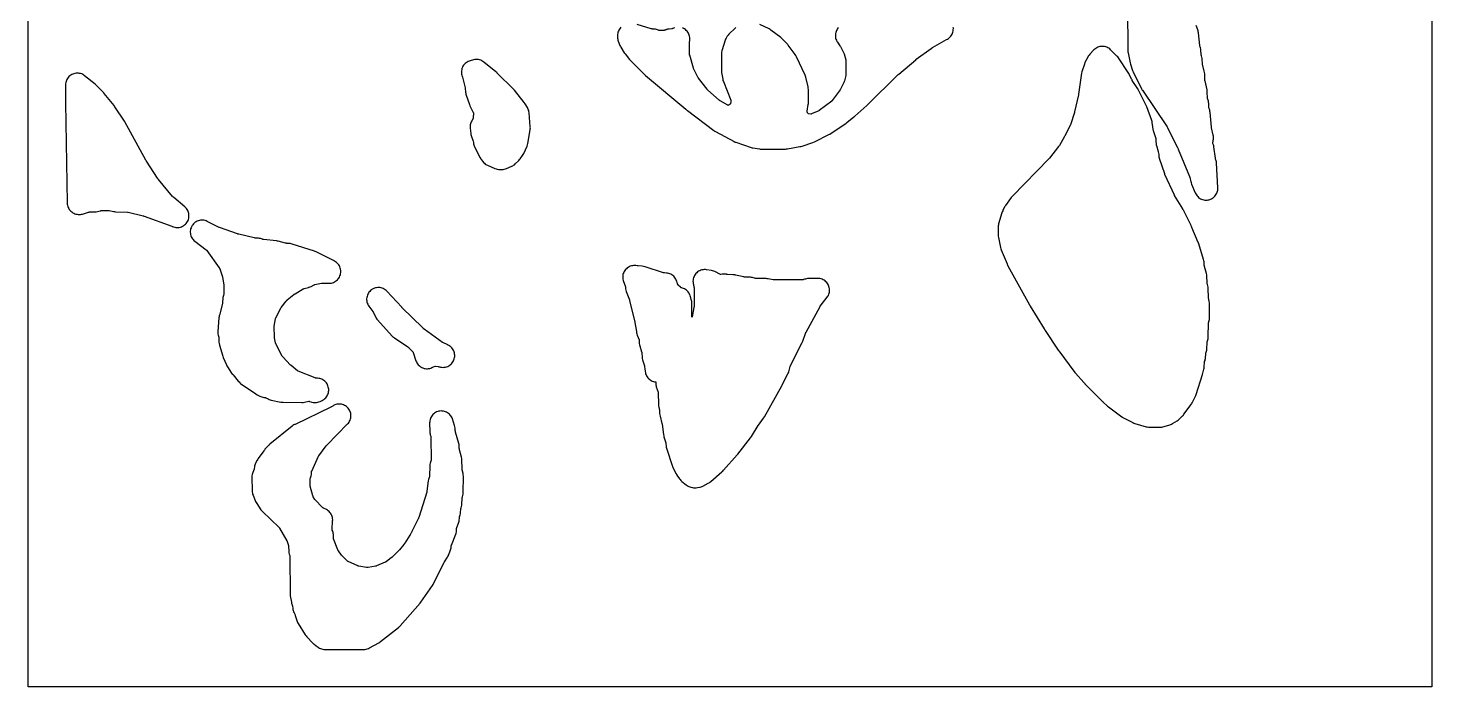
# Model space of a CAD drawing. Header units: millimetres. Extents: x 0 to 300, y 0 to 300.
# Drawn here: x 0 to 299.9, y 0 to 140.7 of the extents above; entities that cross this region are included whole.
import ezdxf

# ---------------------------------------------------------------- set-up
doc = ezdxf.new("R2010")
doc.units = ezdxf.units.MM
doc.layers.add('CUT', color=7, linetype='CONTINUOUS')

msp = doc.modelspace()

# ---------------------------------------------------------------- linework, layer by layer
at = {"layer": 'CUT'}
for points in [[(299.94, 299.95), (299.94, 0.05), (299.94, 0.02), (299.94, 0.01), (299.93, 0), (299.92, 0), (299.89, 0), (0.05, 0), (0.02, 0), (0.01, 0), (0.01, 0.01), (0, 0.01), (0, 0.02), (0, 0.05), (0, 299.95)], [(234.89, 145.04), (234.96, 135.87), (234.97, 135.62), (235.01, 135.38), (235.45, 133.27), (235.46, 133.24), (235.53, 132.98), (235.98, 131.62), (236.11, 131.29), (237.9, 127.71), (238.06, 127.44), (238.08, 127.41), (238.09, 127.4), (243.37, 119.55), (243.42, 119.47), (243.44, 119.44), (243.45, 119.42), (243.48, 119.37), (245.6, 115.14), (245.65, 115.03), (245.66, 115.01), (245.71, 114.88), (245.73, 114.85), (245.73, 114.84), (248.13, 108.97), (248.16, 108.89), (248.17, 108.87), (248.19, 108.81), (248.46, 107.84), (248.48, 107.75), (248.51, 107.65), (248.52, 107.6), (248.6, 107.37), (249.39, 105.47), (249.49, 105.25), (249.62, 105.04), (249.76, 104.85), (249.92, 104.67), (250.1, 104.51), (250.29, 104.36), (250.5, 104.24), (250.72, 104.13), (250.94, 104.05), (251.18, 103.99), (251.42, 103.95), (251.66, 103.93), (251.9, 103.94), (252.14, 103.97), (252.37, 104.02), (252.6, 104.1), (252.82, 104.2), (253.03, 104.32), (253.23, 104.45), (253.41, 104.61), (253.58, 104.78), (253.73, 104.97), (253.86, 105.18), (253.97, 105.39), (254.06, 105.62), (254.13, 105.85), (254.18, 106.08), (254.2, 106.33), (254.2, 106.57), (253.91, 111.86), (253.88, 112.08), (253.84, 112.31), (253.78, 112.52), (253.71, 112.7), (253.7, 112.72), (253.69, 112.74), (253.68, 112.78), (253.67, 112.81), (253.67, 112.86), (253.37, 115.28), (253.33, 115.53), (253.26, 115.77), (253.23, 115.86), (253.16, 116.05), (253.13, 116.13), (253.12, 116.16), (253.1, 116.2), (253.09, 116.22), (253.1, 116.24), (253.13, 116.36), (253.17, 116.48), (253.22, 116.7), (253.26, 116.92), (253.28, 117.14), (253.28, 117.37), (253.26, 117.59), (253.21, 117.82), (252.86, 119.36), (252.83, 119.49), (252.83, 119.52), (252.83, 119.53), (252.55, 122.64), (252.52, 122.88), (252.46, 123.11), (252.39, 123.34), (252.28, 123.61), (252.28, 123.62), (252.28, 123.66), (252.25, 124.57), (252.23, 124.8), (252.19, 125.03), (252.13, 125.26), (252.05, 125.47), (252.02, 125.53), (252.01, 125.58), (252, 125.61), (251.99, 125.64), (251.99, 125.66), (251.99, 125.67), (251.99, 125.73), (251.95, 127.01), (251.93, 127.25), (251.89, 127.49), (251.46, 129.41), (251.45, 129.42), (251.44, 129.49), (251.44, 129.5), (251.44, 129.53), (251.44, 129.6), (251.39, 130.91), (251.36, 131.18), (251.31, 131.44), (250.91, 132.96), (250.91, 132.99), (250.9, 133), (250.9, 133.01), (250.9, 133.02), (250.9, 133.03), (250.89, 133.13), (250.87, 133.93), (250.85, 134.2), (250.8, 134.47), (250.72, 134.74), (250.62, 134.96), (250.62, 134.97), (250.62, 134.98), (250.62, 134.99), (250.62, 135.05), (250.62, 135.08), (250.59, 135.9), (250.56, 136.17), (250.51, 136.43), (250.43, 136.68), (250.37, 136.83), (250.36, 136.86), (250.34, 136.91), (250.34, 136.92), (250.33, 136.96), (250.05, 139.67), (250.02, 139.88), (249.97, 140.09), (249.9, 140.29), (249.55, 141.23)], [(138.1, 140.72), (137.87, 140.63), (137.71, 140.55), (137.7, 140.54), (137.67, 140.53), (137.65, 140.52), (137.62, 140.51), (137.61, 140.51), (137.57, 140.5), (136.94, 140.45), (136.88, 140.44), (136.7, 140.42), (136.69, 140.42), (136.68, 140.41), (136.67, 140.41), (136.66, 140.41), (136.65, 140.41), (136.63, 140.41), (136.47, 140.37), (136.43, 140.35), (136.31, 140.31), (136.25, 140.29), (136.21, 140.28), (136.11, 140.24), (135.98, 140.19), (135.97, 140.18), (135.93, 140.17), (135.91, 140.17), (135.88, 140.16), (135.8, 140.15), (134.83, 140.16), (134.75, 140.16), (134.74, 140.16), (134.67, 140.19), (134.5, 140.26), (134.26, 140.34), (134.02, 140.4), (133.78, 140.43), (133.42, 140.46), (133.36, 140.47), (133.19, 140.48), (133.18, 140.48), (133.11, 140.5), (130.16, 141.45)], [(173.13, 140.75), (172.97, 140.56), (172.84, 140.36), (172.73, 140.15), (172.63, 139.93), (172.56, 139.7), (172.51, 139.46), (172.48, 139.22), (172.48, 138.98), (172.5, 138.74), (172.54, 138.51), (172.61, 138.27), (172.7, 138.05), (172.81, 137.83), (172.94, 137.63), (173.47, 136.88), (173.5, 136.82), (173.51, 136.8), (173.52, 136.78), (173.56, 136.71), (174.34, 135.13), (174.39, 135.02), (174.4, 134.99), (174.43, 134.9), (174.69, 133.85), (174.7, 133.77), (174.71, 133.69), (174.71, 133.68), (174.71, 133.67), (174.74, 130.68), (174.74, 130.63), (174.74, 130.58), (174.74, 130.57), (174.72, 130.52), (174.43, 129.43), (174.42, 129.41), (174.42, 129.4), (174.34, 129.2), (173.55, 127.61), (173.52, 127.56), (173.52, 127.55), (173.51, 127.53), (173.5, 127.52), (173.49, 127.51), (171.83, 125.23), (171.8, 125.18), (171.79, 125.17), (171.78, 125.16), (171.76, 125.14), (171.7, 125.09), (169.04, 123.04), (169.02, 123.02), (169.01, 123.01), (168.97, 122.99), (168.95, 122.97), (168.94, 122.97), (167.36, 122.33), (167.31, 122.31), (167.29, 122.3), (167.25, 122.29), (167.24, 122.29), (167.21, 122.3), (166.73, 122.39), (166.64, 122.41), (166.63, 122.42), (166.62, 122.42), (166.62, 122.43), (166.48, 122.78), (166.46, 122.83), (166.45, 122.85), (166.45, 122.86), (166.45, 122.87), (166.45, 122.88), (166.46, 122.94), (166.69, 124.37), (166.71, 124.56), (166.72, 124.76), (166.72, 127.53), (166.7, 127.81), (166.66, 128.09), (166.19, 130.15), (166.12, 130.4), (166.02, 130.64), (164.2, 134.56), (164.07, 134.8), (163.92, 135.03), (162.4, 137.02), (162.3, 137.15), (162.25, 137.22), (162.09, 137.4), (161.09, 138.4), (160.83, 138.62), (158.71, 140.23), (158.53, 140.36), (158.33, 140.47), (156.37, 141.46)], [(126.66, 140.83), (126.5, 140.65), (126.35, 140.45), (126.23, 140.24), (126.12, 140.02), (126.04, 139.79), (125.98, 139.55), (125.94, 139.31), (125.93, 139.06), (125.93, 138.76), (125.94, 138.52), (125.97, 138.29), (126.03, 138.06), (126.11, 137.84), (126.46, 136.96), (126.55, 136.75), (126.66, 136.56), (127.39, 135.39), (127.55, 135.15), (128.53, 133.92), (128.72, 133.71), (131.76, 130.67), (131.93, 130.52), (140.55, 123.32), (140.59, 123.28), (140.67, 123.21), (140.72, 123.17), (140.86, 123.05), (146.55, 118.77), (146.7, 118.66), (146.87, 118.57), (150.85, 116.44), (151.04, 116.34), (151.24, 116.27), (154.49, 115.19), (154.68, 115.13), (154.87, 115.09), (156.24, 114.86), (156.44, 114.84), (156.65, 114.83), (156.67, 114.83), (161.8, 114.84), (162.03, 114.85), (162.25, 114.88), (164.86, 115.36), (165.03, 115.39), (165.13, 115.41), (165.39, 115.48), (167.67, 116.25), (167.99, 116.38), (171.06, 117.91), (171.22, 117.99), (171.28, 118.02), (171.49, 118.14), (174.77, 120.34), (174.95, 120.47), (176.45, 121.68), (176.49, 121.72), (176.53, 121.75), (176.59, 121.8), (176.66, 121.86), (179.2, 124.14), (179.22, 124.16), (179.25, 124.19), (179.35, 124.28), (179.39, 124.32), (179.4, 124.32), (179.44, 124.36), (185.86, 130.69), (185.89, 130.71), (185.92, 130.73), (186.05, 130.84), (189.64, 133.9), (189.67, 133.92), (189.68, 133.93), (189.71, 133.95), (189.72, 133.96), (189.78, 134.01), (192.97, 136.33), (193.02, 136.36), (193.03, 136.37), (193.08, 136.39), (193.09, 136.4), (193.21, 136.47), (193.24, 136.49), (196.25, 138.21), (196.43, 138.31), (196.64, 138.44), (196.83, 138.59), (197, 138.76), (197.16, 138.95), (197.3, 139.15), (197.42, 139.36), (197.52, 139.58), (197.6, 139.81), (197.65, 140.05), (197.68, 140.29), (197.69, 140.54), (197.67, 140.78)], [(151.22, 140.78), (151.05, 140.62), (149.75, 139.34), (149.56, 139.13), (149.39, 138.91), (149.23, 138.66), (149.13, 138.48), (149.04, 138.28), (148.96, 138.09), (148.29, 136.04), (148.23, 135.79), (148.18, 135.53), (148.17, 135.27), (148.15, 131.59), (148.16, 131.38), (148.18, 131.18), (148.41, 129.77), (148.47, 129.5), (148.56, 129.25), (150.13, 125.29), (150.13, 125.28), (150.14, 125.24), (150.15, 125.22), (150.16, 125.19), (150.17, 125.16), (150.17, 125.15), (150.16, 125.13), (150.12, 124.94), (150.07, 124.57), (150.07, 124.54), (150.07, 124.53), (150.06, 124.52), (150.06, 124.51), (150.04, 124.49), (150.03, 124.48), (149.97, 124.43), (149.8, 124.29), (149.75, 124.26), (149.74, 124.25), (149.61, 124.16), (149.6, 124.15), (149.59, 124.14), (149.58, 124.14), (149.55, 124.15), (149.49, 124.18), (147.87, 125.1), (147.85, 125.11), (147.83, 125.12), (147.82, 125.13), (147.8, 125.15), (147.79, 125.16), (147.77, 125.17), (147.76, 125.18), (147.76, 125.19), (147.74, 125.21), (147.72, 125.22), (147.68, 125.26), (145.23, 127.41), (145.17, 127.47), (145.15, 127.49), (145.14, 127.51), (145.13, 127.51), (145.12, 127.52), (145.12, 127.53), (145.11, 127.54), (145.1, 127.55), (145.06, 127.61), (143.25, 130), (143.2, 130.06), (143.15, 130.13), (143.12, 130.19), (142.27, 131.86), (142.19, 132.06), (142.18, 132.08), (142.18, 132.09), (141.36, 134.88), (141.35, 134.91), (141.34, 134.95), (141.33, 134.97), (141.32, 135), (141.32, 135.01), (141.32, 135.02), (141.32, 135.04), (141.32, 135.09), (141.3, 137.55), (141.3, 137.58), (141.31, 137.64), (141.32, 137.7), (141.34, 137.82), (141.37, 137.94), (141.4, 138.19), (141.41, 138.43), (141.39, 138.68), (141.35, 138.92), (141.28, 139.16), (141.19, 139.39), (141.08, 139.61), (140.94, 139.81), (140.79, 140.01), (140.62, 140.18), (140.43, 140.34), (140.23, 140.48), (140.01, 140.6), (139.79, 140.7)]]:
    msp.add_lwpolyline(points, dxfattribs=at)
for points in [[(207.26, 96.49), (207.26, 96.48), (207.26, 96.47), (207.27, 96.21), (207.32, 95.94), (207.78, 93.8), (207.85, 93.54), (207.86, 93.51), (207.92, 93.34), (209.17, 90.33), (209.18, 90.29), (209.25, 90.1), (209.36, 89.88), (213.98, 81.54), (214, 81.5), (214.03, 81.45), (214.1, 81.32), (217.07, 76.44), (217.12, 76.37), (217.13, 76.35), (217.18, 76.29), (217.21, 76.24), (217.24, 76.2), (217.28, 76.15), (217.29, 76.13), (220.11, 71.9), (220.15, 71.84), (220.23, 71.73), (223.67, 67.16), (223.78, 67.02), (225.57, 64.96), (225.69, 64.83), (225.74, 64.78), (225.75, 64.76), (225.81, 64.7), (229.64, 60.86), (229.67, 60.83), (229.73, 60.78), (230.6, 59.96), (230.83, 59.77), (233.7, 57.66), (233.74, 57.63), (233.76, 57.62), (233.92, 57.5), (233.96, 57.48), (234.16, 57.37), (234.19, 57.36), (236.04, 56.43), (236.06, 56.42), (236.26, 56.33), (236.47, 56.26), (238.88, 55.55), (239.12, 55.5), (239.35, 55.46), (239.59, 55.45), (241.96, 55.45), (242.21, 55.46), (242.46, 55.5), (242.71, 55.57), (243.95, 55.96), (244.15, 56.03), (244.33, 56.11), (244.52, 56.21), (245.49, 56.81), (245.72, 56.98), (245.91, 57.14), (245.94, 57.17), (245.96, 57.19), (246.65, 57.84), (246.7, 57.89), (246.72, 57.91), (246.85, 58.05), (246.96, 58.2), (248.48, 60.26), (248.6, 60.43), (248.71, 60.62), (249.42, 62.04), (249.43, 62.06), (249.51, 62.25), (249.58, 62.44), (250.9, 66.71), (250.94, 66.83), (250.98, 66.97), (251.2, 67.84), (251.25, 68.04), (251.27, 68.24), (251.28, 68.36), (251.28, 68.45), (251.32, 69.19), (251.32, 69.3), (251.32, 69.31), (251.32, 69.33), (251.33, 69.37), (251.36, 69.44), (251.38, 69.48), (251.46, 69.68), (251.52, 69.9), (251.56, 70.12), (251.58, 70.34), (251.61, 70.95), (251.61, 71.06), (251.61, 71.07), (251.62, 71.12), (251.67, 71.24), (251.67, 71.25), (251.74, 71.46), (251.8, 71.67), (251.83, 71.89), (251.85, 72.11), (251.89, 73.51), (251.89, 73.53), (251.89, 73.57), (251.89, 73.58), (251.93, 73.71), (252.05, 74.12), (252.1, 74.34), (252.14, 74.57), (252.15, 74.79), (252.19, 77.58), (252.19, 77.62), (252.19, 77.66), (252.19, 77.67), (252.19, 77.69), (252.2, 77.72), (252.35, 78.23), (252.4, 78.45), (252.43, 78.68), (252.44, 78.91), (252.44, 81.72), (252.42, 82.01), (252.37, 82.29), (252.26, 82.76), (252.24, 82.81), (252.21, 82.95), (252.2, 82.98), (252.19, 83.01), (252.19, 83.02), (252.19, 83.03), (252.19, 83.05), (252.19, 83.08), (252.19, 83.1), (252.15, 85.1), (252.13, 85.37), (252.08, 85.63), (252, 85.89), (251.93, 86.09), (251.91, 86.19), (251.9, 86.24), (251.9, 86.25), (251.89, 86.27), (251.89, 86.34), (251.85, 87.69), (251.82, 87.98), (251.77, 88.26), (251.37, 89.76), (251.36, 89.8), (251.32, 89.95), (251.31, 89.98), (251.31, 90), (251.31, 90.02), (251.31, 90.14), (251.28, 90.62), (251.27, 90.62), (251.27, 90.73), (251.23, 90.97), (251.17, 91.22), (250.13, 94.59), (250.12, 94.63), (250.12, 94.64), (250.03, 94.87), (248.67, 98.08), (248.65, 98.15), (248.64, 98.17), (248.6, 98.26), (248.51, 98.5), (246.95, 101.62), (246.92, 101.67), (246.92, 101.68), (246.9, 101.71), (246.86, 101.77), (246.85, 101.79), (246.82, 101.84), (246.75, 101.96), (246.74, 101.98), (246.72, 102.01), (246.7, 102.04), (244.95, 104.95), (244.94, 104.96), (244.93, 104.99), (244.92, 105), (244.91, 105.02), (242.89, 109.37), (242.88, 109.4), (242.87, 109.42), (242.84, 109.51), (241.73, 112.83), (241.72, 112.87), (241.71, 112.9), (241.7, 112.93), (241.68, 113), (241.67, 113.03), (241.67, 113.04), (241.67, 113.06), (241.63, 113.68), (241.6, 113.97), (241.53, 114.26), (241.14, 115.52), (241.12, 115.57), (241.09, 115.66), (241.09, 115.67), (241.08, 115.69), (241.08, 115.71), (241.08, 115.72), (241.08, 115.82), (241.05, 116.56), (241.03, 116.78), (240.99, 117), (240.93, 117.21), (240.51, 118.54), (240.49, 118.6), (240.48, 118.63), (240.48, 118.65), (240.19, 120.5), (240.14, 120.74), (240.07, 120.96), (239.01, 123.88), (238.9, 124.15), (237.28, 127.39), (237.18, 127.56), (237.15, 127.61), (237.1, 127.69), (235.93, 129.47), (235.89, 129.54), (235.86, 129.59), (235.8, 129.67), (235.8, 129.68), (235.28, 130.76), (235.22, 130.89), (235.17, 130.98), (235.05, 131.19), (232.95, 134.32), (232.8, 134.52), (232.63, 134.7), (231.29, 136.03), (231.11, 136.2), (230.91, 136.35), (230.7, 136.47), (230.47, 136.58), (230.24, 136.66), (230, 136.72), (229.76, 136.75), (229.51, 136.76), (229.27, 136.75), (229.02, 136.71), (228.78, 136.65), (228.55, 136.56), (228.33, 136.45), (228.12, 136.32), (227.92, 136.18), (227.74, 136.01), (226.85, 135.1), (226.68, 134.91), (226.53, 134.7), (226.41, 134.48), (225.81, 133.29), (225.68, 132.98), (225.19, 131.56), (225.12, 131.32), (225.07, 131.07), (224.46, 126.54), (224.46, 126.52), (224.46, 126.51), (224.45, 126.44), (223.6, 122.76), (223.57, 122.65), (223.56, 122.62), (222.7, 120.04), (222.68, 119.97), (222.67, 119.96), (222.67, 119.95), (222.64, 119.9), (221.5, 117.59), (221.47, 117.54), (220.34, 115.59), (220.27, 115.49), (220.24, 115.44), (220.22, 115.42), (220.19, 115.38), (218.21, 112.87), (218.19, 112.85), (218.11, 112.75), (210.31, 104.79), (210.19, 104.65), (210.07, 104.5), (208.85, 102.81), (208.74, 102.65), (208.65, 102.48), (208.26, 101.71), (208.25, 101.7), (208.24, 101.68), (208.23, 101.66), (208.14, 101.46), (208.07, 101.25), (207.37, 98.89), (207.32, 98.66), (207.28, 98.43), (207.27, 98.19)], [(93.37, 127.91), (93.4, 127.83), (93.4, 127.82), (93.4, 127.81), (93.4, 127.79), (93.4, 127.76), (93.41, 127.66), (93.41, 127.63), (93.41, 127.62), (93.44, 127.17), (93.46, 126.96), (93.5, 126.75), (93.56, 126.55), (94.29, 124.37), (94.41, 124.07), (95.1, 122.66), (95.15, 122.55), (95.15, 122.53), (95.16, 122.49), (95.16, 122.48), (95.13, 121.55), (95.13, 121.49), (95.13, 121.48), (95.1, 121.42), (95.07, 121.35), (94.78, 120.87), (94.66, 120.66), (94.57, 120.44), (94.5, 120.21), (94.45, 119.98), (94.43, 119.75), (94.42, 119.51), (94.44, 119.28), (94.58, 118.14), (94.61, 117.93), (94.67, 117.72), (94.73, 117.52), (95.12, 116.54), (95.12, 116.53), (95.13, 116.52), (95.13, 116.51), (95.13, 116.49), (95.16, 116.2), (95.2, 115.98), (95.25, 115.76), (95.32, 115.55), (95.41, 115.34), (96.6, 112.96), (96.71, 112.77), (96.83, 112.6), (97.14, 112.18), (97.3, 111.97), (97.49, 111.79), (97.69, 111.63), (97.91, 111.49), (98.15, 111.37), (99.75, 110.67), (99.99, 110.58), (100.24, 110.51), (100.49, 110.47), (100.75, 110.46), (101.22, 110.46), (101.48, 110.47), (101.73, 110.51), (101.98, 110.58), (102.21, 110.67), (103.34, 111.16), (103.55, 111.25), (103.74, 111.37), (103.92, 111.5), (104.08, 111.65), (104.87, 112.41), (105.03, 112.57), (105.17, 112.75), (105.66, 113.43), (105.8, 113.66), (105.92, 113.9), (106.6, 115.47), (106.71, 115.74), (106.77, 116.03), (107.28, 118.95), (107.31, 119.17), (107.32, 119.39), (107.31, 119.6), (107.04, 122.6), (107.01, 122.83), (106.96, 123.06), (106.88, 123.28), (106.79, 123.49), (106.68, 123.69), (106.18, 124.5), (106.01, 124.74), (103.92, 127.39), (103.73, 127.61), (103.71, 127.63), (103.7, 127.64), (100.22, 131.07), (100.19, 131.11), (100.14, 131.16), (99.93, 131.34), (97.36, 133.4), (97.16, 133.55), (96.93, 133.68), (96.7, 133.78), (96.46, 133.86), (96.21, 133.92), (95.95, 133.95), (95.7, 133.95), (95.44, 133.92), (95.19, 133.88), (94.47, 133.7), (94.23, 133.62), (94, 133.53), (93.78, 133.41), (93.57, 133.27), (93.38, 133.1), (93.21, 132.93), (93.05, 132.73), (92.91, 132.52), (92.8, 132.3), (92.71, 132.06), (92.64, 131.82), (92.6, 131.57), (92.58, 131.32), (92.59, 131.07), (92.62, 130.82), (92.68, 130.58), (92.76, 130.34), (92.77, 130.3), (92.78, 130.29), (92.79, 130.25), (92.8, 130.22), (92.82, 130.16)], [(11.22, 130.94), (10.98, 130.99), (10.74, 131.03), (10.5, 131.04), (10.25, 131.03), (10.01, 130.99), (9.77, 130.93), (9.54, 130.85), (9.32, 130.74), (9.11, 130.61), (8.92, 130.47), (8.74, 130.3), (8.57, 130.12), (8.43, 129.92), (8.3, 129.71), (8.2, 129.49), (8.12, 129.26), (8.06, 129.03), (8.02, 128.78), (8.01, 128.54), (8.01, 124.77), (8.01, 124.73), (8.35, 103.34), (8.37, 103.09), (8.41, 102.84), (8.47, 102.6), (8.56, 102.37), (8.68, 102.15), (8.81, 101.93), (8.97, 101.74), (9.14, 101.56), (9.33, 101.4), (9.54, 101.25), (9.76, 101.13), (9.99, 101.03), (10.22, 100.96), (10.47, 100.91), (10.72, 100.88), (10.97, 100.88), (11.18, 100.89), (11.4, 100.91), (11.62, 100.95), (11.83, 101.01), (12.93, 101.37), (13.04, 101.39), (13.08, 101.4), (13.09, 101.4), (13.11, 101.4), (13.2, 101.4), (14.54, 101.46), (14.84, 101.49), (15.12, 101.56), (15.46, 101.66), (15.52, 101.67), (15.58, 101.69), (15.59, 101.69), (15.6, 101.69), (15.64, 101.69), (15.69, 101.69), (17.14, 101.72), (17.19, 101.72), (17.24, 101.72), (17.29, 101.71), (18.27, 101.51), (18.48, 101.48), (18.7, 101.46), (21.22, 101.39), (21.25, 101.39), (21.29, 101.39), (21.3, 101.39), (21.36, 101.37), (21.38, 101.37), (24.6, 100.58), (24.69, 100.55), (24.73, 100.54), (24.83, 100.51), (30.75, 98.35), (30.76, 98.34), (30.81, 98.32), (30.82, 98.32), (30.86, 98.3), (31.09, 98.21), (31.33, 98.14), (31.58, 98.1), (31.82, 98.08), (32.07, 98.09), (32.31, 98.12), (32.55, 98.17), (32.79, 98.25), (33.01, 98.35), (33.23, 98.47), (33.43, 98.62), (33.61, 98.78), (33.78, 98.96), (33.93, 99.16), (34.06, 99.37), (34.17, 99.59), (34.26, 99.82), (34.32, 100.06), (34.36, 100.3), (34.38, 100.55), (34.37, 100.79), (34.34, 101.04), (34.28, 101.28), (34.2, 101.51), (34.1, 101.73), (33.97, 101.95), (33.83, 102.15), (33.66, 102.33), (33.48, 102.5), (31.12, 104.47), (31.06, 104.53), (31.04, 104.55), (31.03, 104.56), (31.01, 104.59), (30.97, 104.63), (30.94, 104.67), (30.89, 104.72), (27.84, 108.35), (27.77, 108.43), (27.75, 108.46), (27.74, 108.48), (27.72, 108.52), (27.66, 108.6), (27.64, 108.64), (25.29, 112.27), (25.24, 112.34), (25.22, 112.38), (25.17, 112.46), (20.69, 120.62), (20.58, 120.81), (18.56, 123.83), (18.52, 123.9), (18.5, 123.92), (18.37, 124.1), (16.27, 126.7), (16.23, 126.76), (16.2, 126.79), (16.18, 126.81), (16, 127.02), (14.53, 128.49), (14.52, 128.5), (14.32, 128.67), (12.08, 130.48), (11.88, 130.63), (11.67, 130.75), (11.45, 130.86)], [(40.82, 89.49), (40.86, 89.43), (40.87, 89.42), (40.9, 89.38), (40.91, 89.36), (40.94, 89.33), (40.94, 89.32), (40.95, 89.29), (41.56, 87.53), (41.57, 87.5), (41.85, 85.82), (41.86, 85.76), (41.86, 85.73), (41.86, 84.06), (41.86, 84.03), (41.85, 83.99), (41.84, 83.92), (41.72, 83.56), (41.67, 83.35), (41.63, 83.15), (41.61, 82.94), (41.57, 82.15), (41.57, 82.06), (41.56, 82.01), (41.55, 81.97), (41.52, 81.85), (40.88, 79.36), (40.86, 79.29), (40.85, 79.23), (40.8, 79.04), (40.77, 78.79), (40.55, 75.87), (40.54, 75.68), (40.54, 75.66), (40.55, 75.39), (40.6, 75.13), (40.67, 74.87), (40.69, 74.81), (40.72, 74.74), (40.72, 74.73), (40.73, 74.71), (40.74, 74.65), (40.75, 74.64), (40.75, 74.63), (40.75, 74.62), (40.75, 74.56), (40.75, 74.51), (40.79, 73.59), (40.82, 73.29), (40.89, 72.99), (41.6, 70.59), (41.7, 70.31), (42.38, 68.73), (42.48, 68.53), (42.6, 68.33), (43.49, 67), (43.64, 66.8), (43.66, 66.78), (43.69, 66.74), (43.8, 66.62), (44.91, 65.27), (45.07, 65.1), (45.23, 64.94), (45.41, 64.81), (48.66, 62.55), (48.94, 62.38), (49.52, 62.08), (49.73, 61.99), (49.94, 61.91), (50.16, 61.85), (50.38, 61.82), (50.66, 61.78), (50.68, 61.78), (50.69, 61.78), (50.74, 61.76), (50.82, 61.72), (51.31, 61.47), (51.51, 61.38), (51.72, 61.3), (51.94, 61.24), (53.97, 60.81), (54.22, 60.77), (54.48, 60.76), (58.52, 60.74), (58.79, 60.75), (59.05, 60.8), (59.96, 60.99), (60.01, 61), (60.07, 61), (60.08, 61), (60.09, 60.99), (60.16, 60.95), (60.4, 60.85), (60.64, 60.77), (60.89, 60.72), (61.14, 60.69), (61.4, 60.69), (61.65, 60.72), (61.9, 60.77), (62.14, 60.84), (62.38, 60.94), (62.83, 61.16), (63.04, 61.28), (63.24, 61.42), (63.43, 61.58), (63.6, 61.75), (63.75, 61.94), (63.89, 62.15), (64, 62.36), (64.09, 62.59), (64.16, 62.82), (64.21, 63.06), (64.23, 63.31), (64.23, 63.55), (64.2, 63.79), (64.15, 64.03), (64.08, 64.27), (63.98, 64.49), (63.87, 64.71), (63.73, 64.91), (63.58, 65.1), (63.4, 65.27), (63.21, 65.42), (63.01, 65.56), (62.79, 65.67), (62.57, 65.77), (62.33, 65.84), (62.09, 65.88), (61.85, 65.91), (61.47, 65.93), (61.46, 65.93), (61.39, 65.95), (61.36, 65.96), (57.7, 67.42), (57.67, 67.43), (57.66, 67.44), (57.65, 67.44), (57.63, 67.46), (57.62, 67.46), (57.59, 67.49), (56.18, 68.63), (56.15, 68.65), (56.12, 68.68), (56.1, 68.7), (56.08, 68.72), (54.41, 70.46), (54.33, 70.56), (54.31, 70.59), (54.3, 70.59), (54.27, 70.65), (52.93, 73.28), (52.92, 73.3), (52.9, 73.37), (52.89, 73.4), (52.88, 73.48), (52.65, 74.5), (52.64, 74.59), (52.63, 74.65), (52.63, 74.68), (52.63, 74.72), (52.57, 76.86), (52.57, 76.88), (52.57, 76.94), (52.57, 76.95), (52.58, 76.99), (52.59, 77.04), (52.87, 78.6), (52.89, 78.66), (52.95, 78.82), (54, 80.89), (54.05, 80.99), (54.06, 81), (54.07, 81.01), (55.15, 82.38), (55.18, 82.42), (55.26, 82.53), (55.28, 82.55), (55.33, 82.62), (55.34, 82.63), (55.36, 82.64), (56.8, 83.79), (56.86, 83.83), (56.91, 83.87), (56.95, 83.9), (57.03, 83.95), (58.81, 84.98), (58.9, 85.01), (59, 85.05), (59.93, 85.31), (59.98, 85.32), (60.04, 85.33), (60.27, 85.41), (60.48, 85.51), (61.13, 85.84), (61.16, 85.86), (61.18, 85.87), (61.19, 85.87), (61.28, 85.89), (62.71, 86.17), (62.75, 86.18), (62.77, 86.18), (62.85, 86.18), (64.32, 86.18), (64.57, 86.19), (64.81, 86.23), (65.05, 86.29), (65.28, 86.37), (65.5, 86.48), (65.71, 86.6), (65.91, 86.75), (66.09, 86.92), (66.26, 87.1), (66.4, 87.3), (66.53, 87.51), (66.63, 87.74), (66.72, 87.97), (66.77, 88.21), (66.81, 88.45), (66.82, 88.7), (66.81, 88.94), (66.77, 89.19), (66.71, 89.43), (66.62, 89.66), (66.51, 89.88), (66.39, 90.09), (66.24, 90.28), (66.07, 90.47), (65.89, 90.63), (65.69, 90.77), (65.46, 90.92), (65.31, 91.01), (65.29, 91.02), (65.27, 91.03), (65.1, 91.13), (61.57, 92.89), (61.53, 92.91), (61.35, 92.99), (61.17, 93.05), (56.44, 94.55), (56.24, 94.61), (56.03, 94.64), (55.96, 94.65), (55.73, 94.68), (55.32, 94.7), (55.25, 94.7), (55.19, 94.71), (55.15, 94.72), (55.03, 94.75), (53.44, 95.16), (53.26, 95.2), (53.08, 95.23), (50.32, 95.52), (50.24, 95.53), (50.23, 95.53), (50.22, 95.53), (50.2, 95.54), (50.16, 95.55), (50.11, 95.57), (50.09, 95.58), (49.89, 95.66), (49.68, 95.71), (49.46, 95.76), (49.24, 95.78), (48.68, 95.81), (48.57, 95.81), (48.51, 95.83), (48.35, 95.87), (48.3, 95.88), (45, 96.64), (44.93, 96.65), (44.85, 96.67), (44.82, 96.67), (44.8, 96.68), (44.79, 96.68), (44.74, 96.7), (40.93, 98.07), (40.92, 98.07), (40.89, 98.08), (40.87, 98.09), (40.84, 98.11), (38.27, 99.4), (38.04, 99.5), (37.81, 99.57), (37.57, 99.62), (37.32, 99.65), (37.08, 99.66), (36.83, 99.64), (36.59, 99.6), (36.35, 99.53), (36.12, 99.44), (35.9, 99.33), (35.7, 99.19), (35.5, 99.04), (35.32, 98.87), (35.17, 98.68), (35.03, 98.48), (34.91, 98.26), (34.81, 98.04), (34.73, 97.8), (34.68, 97.56), (34.65, 97.32), (34.65, 97.07), (34.67, 96.82), (34.72, 96.58), (34.79, 96.34), (34.88, 96.12), (34.99, 95.9), (35.13, 95.69), (35.28, 95.5), (35.45, 95.32), (35.64, 95.16), (38.08, 93.33), (38.13, 93.29), (38.14, 93.28), (38.15, 93.27), (38.19, 93.21)], [(127.62, 85.39), (127.66, 85.02), (127.72, 84.72), (127.8, 84.43), (128.47, 82.61), (128.48, 82.59), (128.49, 82.56), (128.5, 82.54), (128.53, 82.45), (129.65, 77.95), (129.67, 77.86), (129.67, 77.85), (129.67, 77.83), (129.96, 75.85), (129.96, 75.8), (129.99, 75.57), (130.05, 75.35), (130.12, 75.13), (130.53, 74.08), (130.53, 74.07), (130.54, 74.04), (130.54, 74.03), (130.54, 74.02), (130.54, 73.99), (130.54, 73.95), (130.55, 73.87), (130.55, 73.81), (130.59, 73.33), (130.62, 73.07), (130.69, 72.81), (131.08, 71.53), (131.1, 71.47), (131.13, 71.38), (131.13, 71.37), (131.14, 71.34), (131.14, 71.33), (131.14, 71.32), (131.14, 71.26), (131.14, 71.19), (131.18, 70.45), (131.22, 70.14), (131.29, 69.85), (131.69, 68.55), (131.72, 68.42), (131.72, 68.41), (131.72, 68.4), (131.72, 68.39), (131.72, 68.38), (131.72, 68.37), (131.73, 68.35), (131.73, 68.3), (131.73, 68.29), (131.77, 67.97), (131.85, 67.33), (131.85, 67.31), (131.89, 67.09), (131.89, 67.07), (131.95, 66.84), (132.03, 66.62), (132.14, 66.4), (132.27, 66.2), (132.41, 66.01), (132.57, 65.83), (132.75, 65.67), (132.94, 65.53), (133.15, 65.41), (133.36, 65.31), (133.59, 65.22), (133.82, 65.16), (134.05, 65.13), (134.08, 65.13), (134.09, 65.13), (134.09, 65.12), (134.09, 65.11), (134.1, 65.09), (134.1, 65.04), (134.11, 64.73), (134.13, 64.51), (134.17, 64.3), (134.23, 64.09), (134.6, 62.9), (134.62, 62.83), (134.62, 62.78), (134.62, 62.76), (134.69, 60.27), (134.69, 60.26), (134.69, 60.2), (134.7, 59.99), (134.75, 59.73), (134.81, 59.53), (134.82, 59.47), (134.83, 59.44), (134.86, 59.37), (134.87, 59.33), (134.91, 59.24), (134.91, 59.23), (134.91, 59.21), (134.91, 59.2), (134.91, 59.1), (134.94, 58.36), (134.97, 58.09), (135.02, 57.82), (135.44, 56.24), (135.45, 56.19), (135.47, 56.12), (135.48, 56.1), (135.76, 53.86), (135.8, 53.64), (135.85, 53.42), (136.26, 52.11), (136.27, 52.11), (136.28, 52.07), (136.28, 52.06), (136.28, 52.05), (136.29, 52.02), (136.29, 52), (136.34, 51.37), (136.36, 51.16), (136.4, 50.96), (136.46, 50.77), (137.63, 47.28), (137.64, 47.24), (137.71, 47.01), (137.81, 46.79), (138.42, 45.55), (138.58, 45.26), (138.6, 45.23), (138.64, 45.18), (139.17, 44.43), (139.3, 44.26), (139.44, 44.1), (139.46, 44.08), (139.48, 44.06), (139.69, 43.88), (140.64, 43.12), (140.82, 42.99), (141.01, 42.87), (141.21, 42.77), (141.42, 42.7), (141.63, 42.64), (141.93, 42.57), (142.2, 42.52), (142.48, 42.5), (142.75, 42.51), (143.02, 42.56), (143.58, 42.68), (143.79, 42.73), (144, 42.8), (144.19, 42.89), (145.33, 43.47), (145.52, 43.58), (145.69, 43.7), (145.86, 43.83), (148.22, 45.92), (148.26, 45.95), (148.33, 46.02), (148.41, 46.09), (148.56, 46.24), (151.53, 49.54), (151.65, 49.68), (154.38, 53.21), (154.54, 53.44), (155.96, 55.78), (156, 55.84), (156.04, 55.89), (157.15, 57.36), (157.33, 57.65), (161.06, 64.3), (161.12, 64.4), (161.15, 64.46), (162.34, 66.85), (162.44, 67.06), (162.51, 67.28), (162.85, 68.44), (162.86, 68.49), (162.88, 68.52), (162.91, 68.59), (165.4, 73.51), (165.53, 73.81), (166.17, 75.64), (166.2, 75.72), (166.21, 75.73), (169.21, 81.19), (169.22, 81.22), (169.24, 81.25), (169.25, 81.26), (169.27, 81.29), (170.72, 83.19), (170.86, 83.39), (170.98, 83.6), (171.08, 83.82), (171.15, 84.06), (171.21, 84.29), (171.23, 84.54), (171.24, 84.78), (171.22, 85.02), (171.18, 85.26), (171.11, 85.5), (171.03, 85.72), (170.92, 85.94), (170.79, 86.15), (170.64, 86.34), (170.47, 86.52), (170.29, 86.68), (170.09, 86.82), (169.88, 86.94), (169.65, 87.04), (169.42, 87.11), (169.19, 87.17), (168.94, 87.2), (168.7, 87.21), (166.78, 87.18), (166.55, 87.17), (166.33, 87.14), (166.11, 87.09), (165.86, 87.02), (165.7, 86.97), (165.68, 86.96), (165.65, 86.95), (165.62, 86.94), (165.6, 86.94), (165.59, 86.94), (165.58, 86.94), (165.51, 86.94), (159.33, 86.92), (159.27, 86.92), (159.26, 86.92), (159.23, 86.93), (159.19, 86.94), (158.13, 87.13), (157.93, 87.16), (157.72, 87.17), (155.45, 87.21), (155.37, 87.21), (155.36, 87.22), (155.28, 87.24), (155.25, 87.25), (154.95, 87.34), (154.75, 87.4), (154.54, 87.43), (154.33, 87.45), (153.11, 87.5), (153.01, 87.5), (152.98, 87.5), (152.89, 87.52), (151.12, 87.93), (151.04, 87.95), (150.99, 87.96), (150.8, 87.99), (150.61, 88.01), (149.47, 88.06), (149.36, 88.06), (149.35, 88.06), (149.34, 88.06), (149.32, 88.06), (149.31, 88.07), (149.22, 88.09), (148.98, 88.13), (148.75, 88.14), (148.51, 88.13), (148.27, 88.1), (148.04, 88.04), (148.02, 88.04), (147.91, 88.08), (146.72, 88.67), (146.49, 88.77), (146.25, 88.85), (146.01, 88.9), (144.96, 89.07), (144.71, 89.1), (144.46, 89.1), (144.21, 89.08), (143.96, 89.03), (143.72, 88.96), (143.49, 88.86), (143.27, 88.74), (143.06, 88.6), (142.87, 88.44), (142.69, 88.26), (142.53, 88.06), (142.4, 87.85), (142.28, 87.63), (142.19, 87.4), (142.12, 87.16), (142.08, 86.91), (142.06, 86.66), (142.07, 86.41), (142.1, 86.16), (142.16, 85.91), (142.2, 85.74), (142.24, 85.58), (142.26, 85.51), (142.27, 85.39), (142.27, 85.37), (142.28, 85.26), (142.28, 81.18), (142.28, 81.14), (142.28, 81.12), (142.27, 81.09), (142.26, 81.03), (141.86, 78.99), (141.85, 78.96), (141.85, 78.98), (141.85, 81.78), (141.84, 82.03), (141.8, 82.27), (141.74, 82.52), (141.68, 82.72), (141.67, 82.76), (141.66, 82.78), (141.62, 82.93), (141.6, 82.98), (141.6, 82.99), (141.59, 83.05), (141.55, 83.29), (141.48, 83.52), (141.39, 83.75), (141.28, 83.97), (141.15, 84.17), (141, 84.36), (140.84, 84.54), (140.65, 84.7), (140.46, 84.84), (140.25, 84.96), (140.03, 85.06), (139.8, 85.13), (139.65, 85.17), (139.62, 85.18), (139.61, 85.19), (139.6, 85.19), (139.59, 85.19), (139.57, 85.21), (139.56, 85.22), (139.48, 85.29), (139.37, 85.38), (138.92, 85.75), (138.91, 85.75), (138.9, 85.77), (138.89, 85.77), (138.89, 85.78), (138.88, 85.79), (138.88, 85.8), (138.87, 85.81), (138.76, 86.09), (138.74, 86.12), (138.69, 86.24), (138.67, 86.28), (138.66, 86.3), (138.65, 86.37), (138.59, 86.61), (138.5, 86.84), (138.4, 87.07), (138.27, 87.28), (138.12, 87.48), (137.95, 87.66), (137.76, 87.82), (137.56, 87.97), (137.34, 88.09), (137.11, 88.2), (136.88, 88.28), (136.63, 88.33), (136.39, 88.36), (135.99, 88.39), (135.96, 88.39), (135.92, 88.39), (135.85, 88.4), (135.81, 88.4), (135.8, 88.4), (135.75, 88.41), (135.74, 88.42), (131.82, 89.7), (131.52, 89.77), (131.22, 89.81), (130.38, 89.87), (130.35, 89.88), (130.18, 89.89), (130.11, 89.89), (129.87, 89.94), (129.63, 89.96), (129.38, 89.95), (129.14, 89.93), (128.89, 89.88), (128.66, 89.8), (128.43, 89.7), (128.22, 89.58), (128.02, 89.44), (127.83, 89.28), (127.66, 89.11), (127.51, 88.91), (127.37, 88.71), (127.26, 88.49), (127.17, 88.26), (127.1, 88.02), (127.06, 87.78), (127.04, 87.53), (127.05, 87.29), (127.07, 87.04), (127.13, 86.8), (127.2, 86.57), (127.57, 85.6), (127.58, 85.59), (127.6, 85.52), (127.61, 85.49), (127.61, 85.47)], [(75.89, 85.03), (75.66, 85.12), (75.43, 85.19), (75.19, 85.24), (74.95, 85.26), (74.7, 85.26), (74.46, 85.23), (74.22, 85.18), (73.99, 85.11), (73.76, 85.02), (73.55, 84.9), (73.35, 84.77), (73.16, 84.61), (72.99, 84.44), (72.83, 84.25), (72.7, 84.05), (72.58, 83.83), (72.49, 83.61), (72.42, 83.38), (72.37, 83.14), (72.34, 82.89), (72.34, 82.65), (72.36, 82.41), (72.41, 82.17), (72.48, 81.94), (72.57, 81.71), (72.68, 81.49), (72.82, 81.29), (73.67, 80.12), (73.69, 80.09), (73.72, 80.05), (73.76, 79.98), (74.28, 78.93), (74.39, 78.73), (74.52, 78.55), (74.67, 78.37), (77.79, 74.92), (77.93, 74.77), (78.09, 74.64), (78.26, 74.51), (81.16, 72.59), (81.2, 72.57), (81.23, 72.54), (81.25, 72.53), (81.26, 72.52), (81.28, 72.5), (82.19, 71.55), (82.23, 71.51), (82.25, 71.49), (82.25, 71.48), (82.28, 71.4), (82.87, 69.64), (82.96, 69.41), (83.07, 69.19), (83.2, 68.98), (83.36, 68.79), (83.53, 68.61), (83.72, 68.45), (83.92, 68.31), (84.14, 68.19), (84.36, 68.09), (84.6, 68.01), (84.84, 67.96), (85.09, 67.93), (85.33, 67.93), (85.58, 67.95), (85.82, 68), (86.06, 68.07), (86.29, 68.16), (86.51, 68.28), (86.57, 68.31), (86.63, 68.34), (86.99, 68.48), (87, 68.49), (87.01, 68.49), (87.04, 68.5), (87.05, 68.5), (87.07, 68.49), (87.08, 68.49), (87.66, 68.38), (87.68, 68.38), (87.72, 68.37), (87.73, 68.37), (87.74, 68.36), (87.75, 68.36), (87.81, 68.35), (87.82, 68.35), (87.95, 68.33), (88.15, 68.29), (88.19, 68.28), (88.39, 68.25), (88.43, 68.24), (88.68, 68.23), (88.93, 68.24), (89.18, 68.28), (89.42, 68.35), (89.65, 68.44), (89.88, 68.55), (90.09, 68.68), (90.28, 68.83), (90.47, 69), (90.63, 69.19), (90.77, 69.39), (90.9, 69.61), (91, 69.84), (91.07, 70.08), (91.13, 70.32), (91.15, 70.57), (91.16, 70.82), (91.14, 71.07), (91.09, 71.31), (91.02, 71.55), (90.93, 71.78), (90.81, 72), (90.68, 72.21), (90.52, 72.4), (90.48, 72.44), (90.34, 72.58), (90.3, 72.61), (90.15, 72.74), (90.12, 72.76), (89.94, 72.88), (89.91, 72.89), (89.72, 72.99), (89.71, 72.99), (89.7, 73), (88.61, 73.51), (88.59, 73.52), (88.57, 73.53), (88.54, 73.55), (88.53, 73.56), (84.61, 76.38), (84.59, 76.4), (84.58, 76.41), (84.57, 76.41), (84.54, 76.44), (84.51, 76.46), (84.49, 76.48), (84.38, 76.58), (84.32, 76.63), (79.89, 81), (79.84, 81.05), (79.82, 81.07), (76.67, 84.46), (76.5, 84.63), (76.31, 84.78), (76.1, 84.92)], [(47.84, 45.09), (47.83, 44.84), (47.87, 41.86), (47.88, 41.62), (47.92, 41.39), (47.98, 41.16), (48.06, 40.94), (48.6, 39.62), (48.71, 39.39), (48.84, 39.17), (49.75, 37.83), (49.91, 37.61), (50.09, 37.42), (53.66, 34.01), (53.67, 34), (53.69, 33.98), (53.7, 33.96), (53.73, 33.93), (53.74, 33.91), (55.29, 31.21), (55.31, 31.15), (55.34, 31.09), (55.35, 31.07), (55.36, 31.03), (55.63, 30.19), (55.63, 30.18), (55.64, 30.15), (55.65, 30.1), (55.65, 30.05), (55.7, 28.96), (55.73, 28.66), (55.8, 28.36), (55.9, 28.03), (55.94, 27.92), (55.94, 27.91), (55.94, 27.9), (55.94, 27.88), (55.94, 27.83), (56, 19.84), (56.01, 19.65), (56.03, 19.46), (56.25, 18.09), (56.29, 17.89), (56.35, 17.7), (56.42, 17.51), (56.45, 17.44), (56.53, 17.26), (56.53, 17.24), (56.55, 16.8), (56.58, 16.55), (56.64, 16.3), (56.72, 16.06), (56.82, 15.82), (57.06, 15.36), (57.06, 15.35), (57.08, 15.33), (57.08, 15.32), (57.08, 15.31), (57.09, 15.29), (57.1, 15.26), (57.39, 14.21), (57.47, 13.99), (57.56, 13.77), (57.58, 13.73), (57.7, 13.52), (59.22, 11.09), (59.38, 10.87), (59.56, 10.67), (60.85, 9.36), (60.99, 9.22), (61.14, 9.1), (61.86, 8.57), (61.95, 8.5), (62.06, 8.42), (62.27, 8.3), (62.49, 8.19), (62.72, 8.11), (62.96, 8.05), (63.2, 8.01), (63.45, 8), (71.73, 8), (71.98, 8.01), (72.23, 8.05), (72.48, 8.11), (72.72, 8.2), (72.94, 8.31), (74.96, 9.43), (75.14, 9.54), (75.17, 9.56), (75.32, 9.67), (79.14, 12.67), (79.37, 12.87), (79.39, 12.89), (79.41, 12.91), (79.52, 13.03), (83.74, 17.85), (83.91, 18.07), (86.43, 21.67), (86.53, 21.83), (86.62, 21.99), (88.91, 26.63), (88.95, 26.69), (88.97, 26.72), (88.97, 26.73), (89.6, 27.69), (89.7, 27.87), (89.8, 28.06), (89.82, 28.13), (89.85, 28.21), (89.87, 28.26), (89.88, 28.29), (90.2, 29.06), (90.28, 29.28), (90.34, 29.5), (90.37, 29.72), (90.43, 30.18), (90.43, 30.21), (90.43, 30.22), (90.44, 30.25), (90.45, 30.26), (91.37, 32.6), (91.45, 32.84), (91.5, 33.09), (91.53, 33.34), (91.57, 33.86), (91.58, 33.94), (91.59, 34), (91.6, 34.04), (91.61, 34.06), (91.96, 34.95), (92.03, 35.17), (92.09, 35.39), (92.12, 35.62), (92.16, 36.04), (92.16, 36.11), (92.17, 36.16), (92.17, 36.21), (92.17, 36.28), (92.17, 36.3), (92.17, 36.31), (92.19, 36.34), (92.25, 36.5), (92.26, 36.53), (92.34, 36.77), (92.39, 37.02), (92.42, 37.28), (92.45, 37.85), (92.45, 37.94), (92.45, 37.95), (92.46, 38.01), (92.47, 38.04), (92.48, 38.06), (92.5, 38.13), (92.55, 38.26), (92.62, 38.51), (92.68, 38.77), (92.7, 39.04), (92.74, 40.21), (92.75, 40.3), (92.75, 40.34), (92.76, 40.38), (92.76, 40.39), (92.76, 40.4), (92.83, 40.58), (92.91, 40.85), (92.96, 41.13), (92.98, 41.42), (93, 45.01), (92.99, 45.29), (92.94, 45.57), (92.76, 46.36), (92.75, 46.44), (92.74, 46.53), (92.74, 46.54), (92.69, 48.48), (92.66, 48.78), (92.61, 49.06), (92.19, 50.64), (92.16, 50.76), (92.16, 50.77), (92.16, 50.78), (92.15, 50.8), (92.15, 50.84), (92.15, 50.86), (92.14, 50.89), (92.13, 51.35), (92.11, 51.56), (92.08, 51.76), (92.03, 51.96), (91.33, 54.38), (91.33, 54.39), (91.3, 54.48), (91.29, 54.5), (91.29, 54.51), (91.29, 54.52), (91.29, 54.54), (91.29, 54.57), (91.29, 54.62), (91.28, 54.69), (91.28, 54.74), (91.24, 55.25), (91.2, 55.54), (91.12, 55.84), (90.67, 57.2), (90.59, 57.42), (90.47, 57.64), (90.34, 57.85), (90.19, 58.04), (90.02, 58.22), (89.84, 58.38), (89.64, 58.52), (89.43, 58.64), (89.2, 58.74), (88.97, 58.82), (88.73, 58.87), (88.49, 58.9), (88.24, 58.91), (88, 58.89), (87.76, 58.85), (87.52, 58.79), (87.29, 58.7), (87.07, 58.59), (86.86, 58.46), (86.67, 58.31), (86.49, 58.14), (86.33, 57.95), (86.19, 57.75), (86.07, 57.54), (85.97, 57.32), (85.89, 57.08), (85.84, 56.84), (85.81, 56.6), (85.8, 56.36), (85.84, 54.48), (85.85, 54.26), (85.89, 54.04), (85.94, 53.82), (86.04, 53.5), (86.04, 53.48), (86.06, 53.43), (86.07, 53.4), (86.08, 53.37), (86.08, 53.36), (86.08, 53.35), (86.08, 53.34), (86.08, 53.33), (86.08, 53.28), (86.09, 48.44), (86.09, 48.39), (86.09, 48.37), (86.09, 48.36), (86.09, 48.35), (86.08, 48.32), (86.07, 48.29), (86.06, 48.25), (86.04, 48.18), (85.93, 47.77), (85.87, 47.48), (85.84, 47.18), (85.79, 45.01), (85.79, 44.97), (85.79, 44.95), (85.78, 44.93), (85.78, 44.91), (85.75, 44.85), (85.7, 44.73), (85.61, 44.5), (85.54, 44.27), (85.5, 44.03), (85.21, 41.77), (85.21, 41.72), (85.2, 41.69), (85.2, 41.64), (85.18, 41.6), (83.47, 36.17), (83.45, 36.12), (83.43, 36.06), (83.41, 36), (83.4, 35.97), (83.39, 35.96), (83.38, 35.92), (83.36, 35.88), (83.15, 35.45), (83.14, 35.43), (82.02, 33.2), (81.9, 32.97), (81.88, 32.93), (81.86, 32.89), (81.66, 32.5), (81.66, 32.49), (81.65, 32.47), (81.64, 32.45), (81.63, 32.43), (81.59, 32.37), (80.49, 30.72), (80.4, 30.61), (80.37, 30.56), (80.33, 30.5), (80.31, 30.48), (80.29, 30.45), (80.27, 30.42), (79.35, 29.24), (79.24, 29.12), (77.77, 27.69), (77.71, 27.64), (77.7, 27.63), (77.66, 27.6), (76.48, 26.71), (76.47, 26.7), (76.46, 26.7), (76.43, 26.68), (76.42, 26.68), (76.4, 26.66), (76.38, 26.65), (76.3, 26.61), (74.44, 25.83), (74.41, 25.82), (74.35, 25.8), (74.29, 25.79), (74.24, 25.77), (72.67, 25.5), (72.61, 25.49), (72.53, 25.48), (72.45, 25.46), (72.44, 25.46), (72.43, 25.46), (72.32, 25.47), (72.29, 25.48), (72.28, 25.48), (70.66, 25.78), (70.54, 25.81), (70.53, 25.81), (70.52, 25.81), (70.43, 25.84), (68.38, 26.75), (68.34, 26.77), (68.32, 26.79), (68.3, 26.8), (68.29, 26.81), (68.22, 26.87), (66.98, 28.1), (66.96, 28.12), (66.94, 28.14), (66.93, 28.16), (66.31, 29.04), (66.3, 29.06), (66.27, 29.09), (66.23, 29.16), (66.2, 29.2), (66.17, 29.23), (66.17, 29.24), (66.15, 29.29), (65.29, 31.59), (65.28, 31.61), (65.27, 31.63), (65.26, 31.69), (65.26, 31.71), (65.22, 32.53), (65.2, 32.75), (65.15, 32.98), (65.09, 33.2), (65.08, 33.23), (64.98, 33.5), (64.95, 33.56), (64.95, 33.62), (65.07, 35.45), (65.08, 35.7), (65.06, 35.94), (65.02, 36.18), (64.96, 36.41), (64.87, 36.63), (64.76, 36.85), (64.63, 37.06), (64.49, 37.25), (64.32, 37.42), (64.14, 37.58), (63.94, 37.72), (63.74, 37.85), (63.1, 38.18), (63.04, 38.21), (63.03, 38.22), (63.02, 38.23), (63.01, 38.24), (63, 38.25), (62.99, 38.25), (62.99, 38.26), (61.27, 39.98), (61.26, 39.99), (61.24, 40.03), (60.93, 40.61), (60.9, 40.66), (60.89, 40.7), (60.88, 40.71), (60.86, 40.77), (60.27, 42.89), (60.26, 42.92), (60.26, 42.95), (60.26, 42.98), (60.26, 44.32), (60.26, 44.34), (60.26, 44.36), (60.28, 44.44), (60.3, 44.48), (60.36, 44.63), (60.44, 44.86), (60.49, 45.09), (60.53, 45.32), (60.57, 45.74), (60.57, 45.82), (60.58, 45.88), (60.58, 45.92), (60.58, 45.97), (60.58, 45.98), (60.58, 45.99), (60.59, 46.02), (60.59, 46.03), (60.62, 46.09), (62.05, 49.23), (62.06, 49.25), (62.07, 49.27), (62.07, 49.28), (62.1, 49.34), (62.11, 49.36), (62.12, 49.37), (63.71, 51.49), (63.74, 51.53), (63.75, 51.54), (63.81, 51.6), (68.27, 56.15), (68.43, 56.33), (68.57, 56.53), (68.7, 56.74), (68.8, 56.97), (68.88, 57.2), (68.94, 57.43), (68.97, 57.68), (68.98, 57.92), (68.97, 58.17), (68.93, 58.41), (68.87, 58.65), (68.78, 58.88), (68.67, 59.1), (68.55, 59.31), (68.4, 59.5), (68.23, 59.68), (68.05, 59.85), (67.85, 59.99), (67.64, 60.11), (67.42, 60.22), (67.19, 60.3), (66.95, 60.36), (66.71, 60.39), (66.46, 60.4), (66.22, 60.39), (65.98, 60.35), (65.74, 60.29), (65.51, 60.2), (65.29, 60.1), (65.08, 59.97), (64.82, 59.8), (64.77, 59.77), (64.76, 59.76), (64.69, 59.72), (57.04, 56.04), (56.98, 56.02), (56.93, 55.99), (56.77, 55.92), (56.58, 55.8), (56.4, 55.67), (51.68, 51.82), (51.49, 51.65), (51.48, 51.64), (51.43, 51.59), (50.62, 50.73), (50.61, 50.72), (50.57, 50.68), (50.48, 50.57), (50.35, 50.41), (49.16, 48.76), (49.06, 48.61), (48.97, 48.44), (48.62, 47.76), (48.52, 47.55), (48.45, 47.34), (48.39, 47.11), (48.35, 46.89), (48.32, 46.62), (48.32, 46.61), (48.32, 46.59), (48.29, 46.49), (48.29, 46.47), (48.02, 45.81), (47.93, 45.58), (47.87, 45.33)]]:
    msp.add_lwpolyline(points, close=True, dxfattribs=at)

doc.saveas('drawing.dxf')
